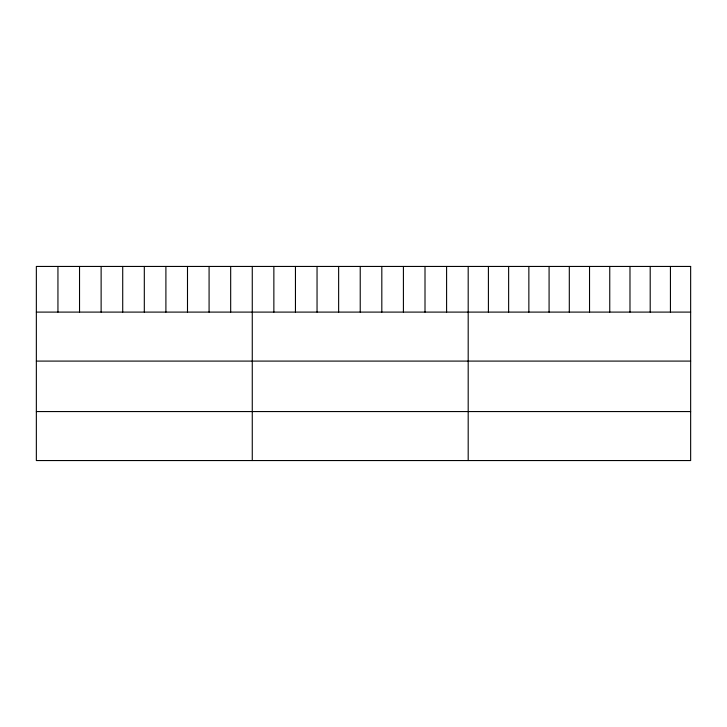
<?xml version="1.0" encoding="UTF-8"?>
<svg xmlns="http://www.w3.org/2000/svg" width="727" height="727" viewBox="0 0 727 727"><rect width="100%" height="100%" fill="white"/><g stroke="black" fill="none" stroke-linecap="round" stroke-linejoin="round"><path stroke-width="1.09" d="M36.35 312.101L690.65 312.101M36.35 361.092L690.65 361.092M36.35 411.564L690.65 411.564M670.43 266.445L670.43 312.101M650.202 266.445L650.202 312.101M629.982 266.445L629.982 312.101M609.753 266.445L609.753 312.101M589.533 266.445L589.533 312.101M569.305 266.445L569.305 312.101M549.085 266.445L549.085 312.101M528.856 266.445L528.856 312.101M508.636 266.445L508.636 312.101M488.408 266.445L488.408 312.101M468.188 266.445L468.188 460.554M446.596 266.445L446.596 312.101M425.004 266.445L425.004 312.101M403.412 266.445L403.412 312.101M381.82 266.445L381.82 312.101M360.228 266.445L360.228 312.101M338.637 266.445L338.637 312.101M317.045 266.445L317.045 312.101M295.453 266.445L295.453 312.101M273.861 266.445L273.861 312.101M252.269 266.445L252.269 460.554M230.677 266.445L230.677 312.101M209.085 266.445L209.085 312.101M187.493 266.445L187.493 312.101M165.901 266.445L165.901 312.101M144.31 266.445L144.31 312.101M122.718 266.445L122.718 312.101M101.126 266.445L101.126 312.101M79.534 266.445L79.534 312.101M57.942 266.445L57.942 312.101M690.65 266.445L36.35 266.445L36.35 460.554L690.65 460.554L690.65 266.445"/></g></svg>
